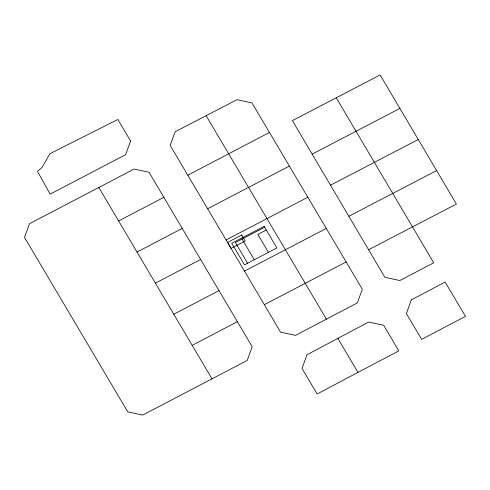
<?xml version="1.0" encoding="UTF-8"?>
<svg xmlns="http://www.w3.org/2000/svg" width="490" height="490" viewBox="0 0 490 490"><rect width="100%" height="100%" fill="white"/><g stroke="black" fill="none" stroke-linecap="round" stroke-linejoin="round"><path stroke-width="0.73" d="M357.97 372.382L317.14 393.997L302.024 368.455L306.979 354.766L368.651 322.059L383.652 325.225L398.817 350.871L357.97 372.382L337.861 338.388M98.833 187.48L134.07 169.05L149.052 172.278L252.179 346.73L247.223 360.42L142.737 415.067L127.755 411.839L24.5 237.381L29.492 223.716L98.833 187.48L211.986 378.85M187.786 175.187L269.463 132.459L362.312 289.229L357.326 302.918L295.55 335.368L280.568 332.14L170.171 145.408L175.163 131.743L237.001 99.678L251.989 102.931L269.463 132.459M118.635 220.972L163.856 197.317M207.638 208.777L289.382 166.061M137.016 252.062L182.237 228.414M307.843 197.256L226.061 239.947M155.391 283.153L200.618 259.504M173.772 314.249L218.993 290.601M346.173 261.948L264.331 304.676M192.184 345.364L237.374 321.691M336.25 97.792L292.383 120.626L384.852 277.279L399.84 280.531L433.705 262.805L336.25 97.792L380.111 74.933L456.398 204.054L368.603 249.735M399.913 108.419L312.155 154.123M330.493 185.196L418.258 139.521M264.667 227.231L235.384 242.513L247.621 263.222M266.303 229.994L257.82 234.422L268.416 252.368M436.633 170.587L348.837 216.268M244.486 271.117L326.297 228.414M326.426 319.162L206.125 115.683M242.042 239.034L254.273 259.743M411.3 299.898L406.382 313.606L421.694 339.362L465.5 316.369L445.11 282.044L411.3 299.898M130.585 141.034L125.593 154.699L50.139 194.138L37.473 171.322L42.165 167.36L49.851 153.738L117.839 119.474L130.585 141.034M241.668 235.029L227.532 242.409L231.06 248.387L245.202 241.007L241.668 235.029M264.141 226.331L231.721 243.248L244.486 264.857L276.899 247.94L264.141 226.331"/></g></svg>
